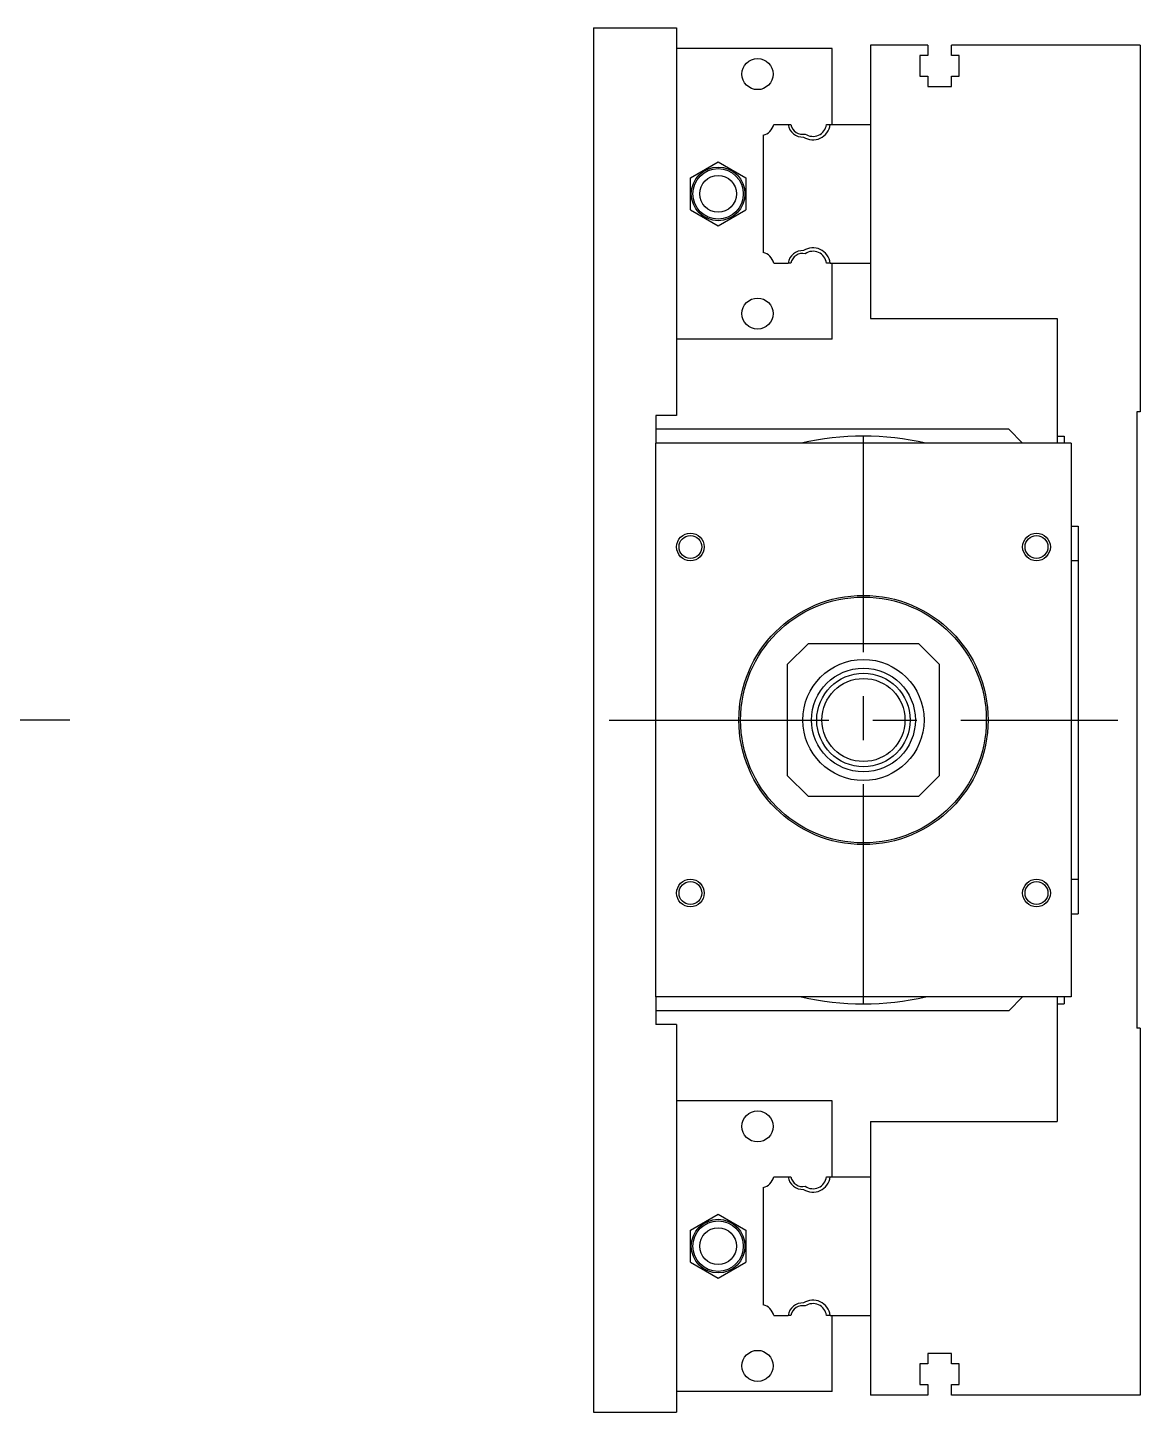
# Model space of a CAD drawing. Extents: x -20 to 923, y -307 to 102.
# Drawn here: x 762.4 to 923.1, y -100 to 100 of the extents above; entities that cross this region are included whole.
import ezdxf

# ---------------------------------------------------------------- set-up
doc = ezdxf.new("R2010")
doc.units = 0
doc.linetypes.add('CENTER', pattern=[50.8, 31.75, -6.35, 6.35, -6.35])
doc.layers.get('0').update_dxf_attribs({"linetype": 'CONTINUOUS'})
doc.layers.add('CENTER', color=1, linetype='CENTER')

msp = doc.modelspace()

# ---------------------------------------------------------------- linework, layer by layer
at = {"color": 7, "linetype": 'CONTINUOUS'}
for p, q in [((844.13, 100), (856.13, 100)), ((844.13, 100), (844.13, -100)), ((856.13, 100), (856.13, 44)), ((878.63, 97), (856.13, 97)), ((878.63, 86), (878.63, 97)), ((884.13, 97.5), (884.13, 86)), ((892.43, 97.5), (884.13, 97.5)), ((892.43, 96), (891.28, 96)), ((891.28, 96), (891.28, 93)), ((892.43, 97.5), (892.43, 96)), ((895.83, 96), (895.83, 97.5)), ((923.13, 97.5), (895.83, 97.5)), ((896.98, 96), (895.83, 96)), ((896.98, 93), (896.98, 96)), ((923.13, 97.5), (923.13, 44.5)), ((891.28, 93), (892.43, 93)), ((892.43, 93), (892.43, 91.5)), ((895.83, 91.5), (895.83, 93)), ((895.83, 93), (896.98, 93)), ((892.43, 91.5), (895.83, 91.5)), ((870.169608, 86), (872.25154, 86)), ((872.25154, 86), (872.65668, 86)), ((877.807372, 86), (878.311934, 86)), ((878.311934, 86), (884.13, 86)), ((884.13, 86), (884.13, 66)), ((884.13, 86), (884.13, 66)), ((868.63, 84.460392), (868.63, 67.539608)), ((858.130002, 78.309401), (862.130002, 80.618802)), ((862.130002, 80.618802), (866.130002, 78.309401)), ((858.130002, 73.690599), (858.130002, 78.309401)), ((866.130002, 78.309401), (866.130002, 73.690599)), ((858.130002, 73.690599), (862.130002, 71.381198)), ((862.130002, 71.381198), (866.130002, 73.690599)), ((870.169608, 66), (872.25154, 66)), ((872.65668, 66), (872.25154, 66)), ((878.311934, 66), (877.807372, 66)), ((878.311934, 66), (884.13, 66)), ((878.63, 55), (878.63, 66)), ((884.13, 66), (884.13, 58)), ((884.13, 58), (911.13, 58)), ((911.13, 58), (911.13, 41)), ((878.63, 55), (856.13, 55)), ((856.13, 44), (853.13, 44)), ((853.13, 44), (853.13, 40)), ((923.13, 44.5), (922.63, 44.5)), ((922.63, 44.5), (922.63, -44.5)), ((904.13, 42), (853.13, 42)), ((906.13, 40), (904.13, 42)), ((853.13, -40), (853.13, 40)), ((913.13, 40), (853.13, 40)), ((911.13, 41), (912.13, 41)), ((911.13, 41), (911.13, 40)), ((912.13, 41), (912.13, 40)), ((913.13, 40), (913.13, -40)), ((913.13, 28), (914.13, 28)), ((914.13, 28), (914.13, -28)), ((914.13, 23), (913.13, 23)), ((875.13, 11), (872.13, 8)), ((891.13, 11), (875.13, 11)), ((894.13, 8), (891.13, 11)), ((872.13, 8), (872.13, -8)), ((894.13, -8), (894.13, 8)), ((872.13, -8), (875.13, -11)), ((891.13, -11), (894.13, -8)), ((875.13, -11), (891.13, -11)), ((913.13, -23), (914.13, -23)), ((913.13, -28), (914.13, -28)), ((853.13, -40), (853.13, -44)), ((913.13, -40), (853.13, -40)), ((904.13, -42), (906.13, -40)), ((911.13, -40), (911.13, -41)), ((912.13, -40), (912.13, -41)), ((904.13, -42), (853.13, -42)), ((911.13, -41), (911.13, -58)), ((911.13, -41), (912.13, -41)), ((856.13, -44), (853.13, -44)), ((856.13, -44), (856.13, -100)), ((923.13, -44.5), (922.63, -44.5)), ((923.13, -44.5), (923.13, -97.5)), ((878.63, -55), (856.13, -55)), ((878.63, -66), (878.63, -55)), ((884.13, -58), (884.13, -66)), ((884.13, -58), (911.13, -58)), ((870.169608, -66), (872.25154, -66)), ((872.25154, -66), (872.65668, -66)), ((877.807372, -66), (878.311934, -66)), ((878.311934, -66), (884.13, -66)), ((884.13, -66), (884.13, -86)), ((884.13, -66), (884.13, -86)), ((868.63, -67.539608), (868.63, -84.460392)), ((858.130002, -73.690599), (862.130002, -71.381198)), ((862.130002, -71.381198), (866.130002, -73.690599)), ((858.130002, -78.309401), (858.130002, -73.690599)), ((866.130002, -73.690599), (866.130002, -78.309401)), ((858.130002, -78.309401), (862.130002, -80.618802)), ((862.130002, -80.618802), (866.130002, -78.309401)), ((870.169608, -86), (872.25154, -86)), ((872.65668, -86), (872.25154, -86)), ((878.311934, -86), (877.807372, -86)), ((878.311934, -86), (884.13, -86)), ((878.63, -97), (878.63, -86)), ((884.13, -86), (884.13, -97.5)), ((895.83, -91.5), (892.43, -91.5)), ((892.43, -91.5), (892.43, -93)), ((895.83, -93), (895.83, -91.5)), ((892.43, -93), (891.28, -93)), ((891.28, -93), (891.28, -96)), ((896.98, -93), (895.83, -93)), ((896.98, -96), (896.98, -93)), ((891.28, -96), (892.43, -96)), ((892.43, -96), (892.43, -97.5)), ((895.83, -97.5), (895.83, -96)), ((895.83, -96), (896.98, -96)), ((878.63, -97), (856.13, -97)), ((892.43, -97.5), (884.13, -97.5)), ((923.13, -97.5), (895.83, -97.5)), ((844.13, -100), (856.13, -100))]:
    msp.add_line(p, q, dxfattribs=at)
for centre, radius in [((867.830002, 93.300001), 2.25), ((862.130002, 76), 3.875), ((862.130002, 76), 3.643013), ((862.130002, 76), 2.65), ((867.830002, 58.699999), 2.25), ((858.13, 25), 1.65), ((908.13, 25), 1.65), ((883.13, 0), 18), ((883.13, 0), 17.75), ((883.13, 0), 8.75), ((883.13, 0), 7.5), ((883.13, 0), 6.75), ((883.13, 0), 6), ((858.13, -25), 1.65), ((908.13, -25), 1.65), ((867.830002, -58.699999), 2.25), ((862.130002, -76), 3.875), ((862.130002, -76), 3.643013), ((862.130002, -76), 2.65), ((867.830002, -93.300001), 2.25)]:
    msp.add_circle(centre, radius, dxfattribs=at)
at = {"color": 3, "linetype": 'CONTINUOUS'}
for centre in [(858.13, 25), (908.13, 25), (858.13, -25), (908.13, -25)]:
    msp.add_circle(centre, 2, dxfattribs=at)
at = {"color": 7, "linetype": 'CONTINUOUS'}
for centre, radius, start, end in [((868.13, 86.5), 2.1, 283.774147, 346.225853), ((874.33, 86.3), 2.1, 188.213211, 273.73141), ((874.33, 86.3), 1.7, 190.164249, 282.916417), ((875.83, 86.3), 2.5, 236.952555, 353.107897), ((875.83, 86.3), 2, 235.944202, 351.373073), ((875.83, 65.7), 2.5, 6.892103, 123.047445), ((868.13, 65.5), 2.1, 13.774147, 76.225853), ((874.33, 65.7), 2.1, 86.26859, 171.786789), ((874.33, 65.7), 1.7, 77.083583, 169.835751), ((875.83, 65.7), 2, 8.626927, 124.055798), ((883.13, 0), 41, 77.319617, 102.680383), ((883.13, 0), 41, 257.319617, 282.680383), ((868.13, -65.5), 2.1, 283.774147, 346.225853), ((874.33, -65.7), 2.1, 188.213211, 273.73141), ((874.33, -65.7), 1.7, 190.164249, 282.916417), ((875.83, -65.7), 2.5, 236.952555, 353.107897), ((875.83, -65.7), 2, 235.944202, 351.373073), ((875.83, -86.3), 2.5, 6.892103, 123.047445), ((868.13, -86.5), 2.1, 13.774147, 76.225853), ((874.33, -86.3), 2.1, 86.26859, 171.786789), ((874.33, -86.3), 1.7, 77.083583, 169.835751), ((875.83, -86.3), 2, 8.626927, 124.055798)]:
    msp.add_arc(centre, radius, start, end, dxfattribs=at)
at = {"layer": 'CENTER', "color": 1, "linetype": 'CENTER'}
for p, q in [((883.13, -41), (883.13, 41)), ((768.445, 0), (-20, 0)), ((846.38, 0), (919.88, 0))]:
    msp.add_line(p, q, dxfattribs=at)

doc.saveas('drawing.dxf')
